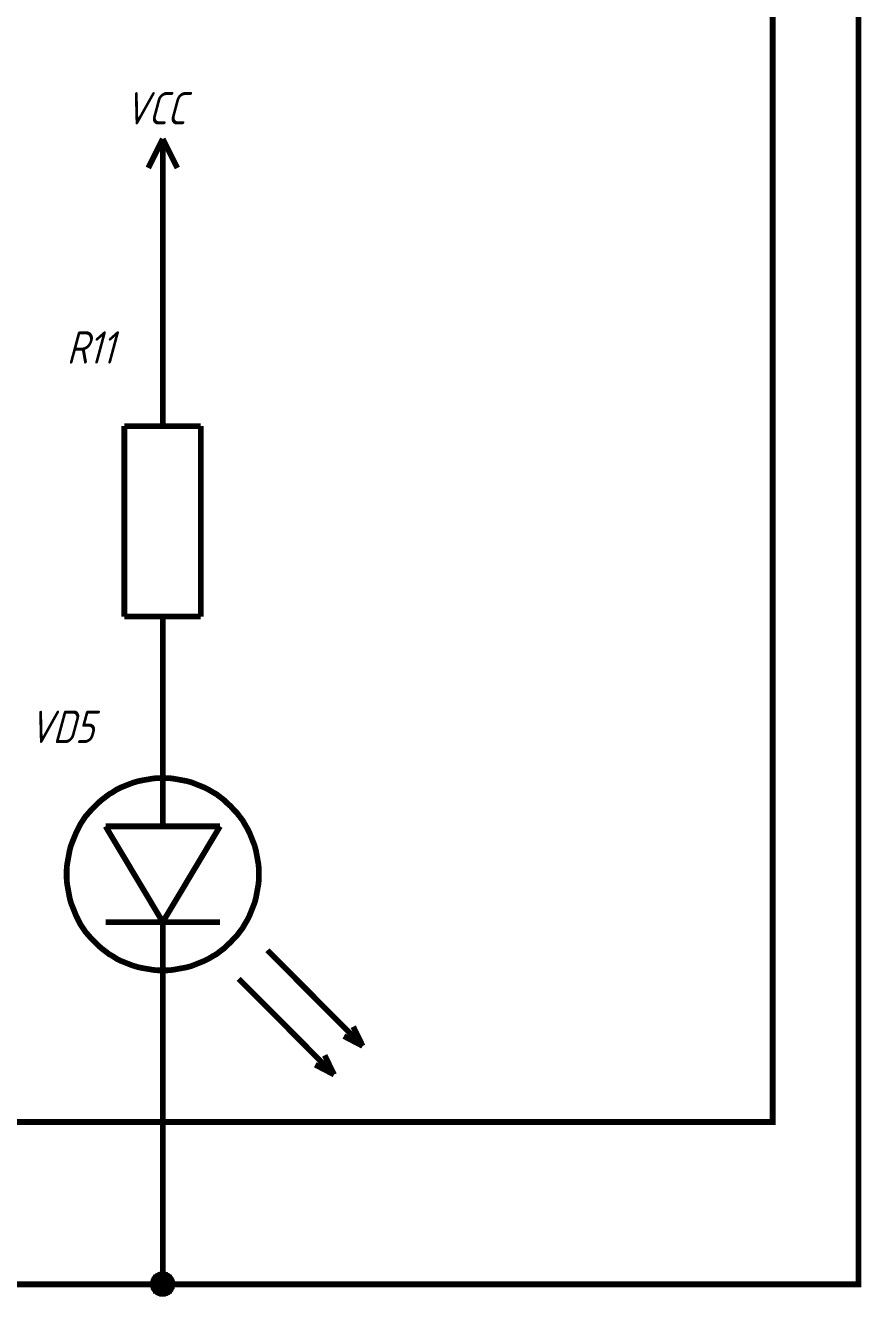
# Model space of a CAD drawing. Header units: millimetres. Extents: x 0 to 841, y 0 to 594.
# Drawn here: x 488.3 to 532.2, y 102.9 to 169.5 of the extents above; entities that cross this region are included whole.
import ezdxf

# ---------------------------------------------------------------- set-up
doc = ezdxf.new("R2010")
doc.units = ezdxf.units.MM
doc.layers.add('Sheet', color=255, linetype='Continuous')
doc.styles.get("Standard").update_dxf_attribs({"font": '', "oblique": 15})
doc.styles.get('Standard').set_extended_font_data('GOST type A')

msp = doc.modelspace()

# ---------------------------------------------------------------- linework, layer by layer
at = {"layer": 'Sheet', "color": 18, "true_color": 0x000000, "const_width": 0.3}
for points in [[(468.011, 116), (468.011, 112.013), (527.507, 112.013), (527.507, 251.487), (527.507, 338.974), (527.507, 346.478), (622.999, 346.478), (622.999, 346.478)], [(485.506, 103.502), (495.519, 103.502), (532.009, 103.502), (532.009, 249.001)], [(495.519, 163.552), (494.757, 162.029)], [(495.519, 163.552), (496.28, 162.029)], [(495.519, 160.998), (495.519, 163.552)], [(495.519, 160.998), (495.519, 153.495)], [(495.519, 148.5), (495.519, 153.495)], [(497.513, 148.5), (493.503, 148.5)], [(493.503, 148.5), (493.503, 138.51)], [(497.513, 138.51), (497.513, 148.5)], [(493.503, 138.51), (497.513, 138.51)], [(495.519, 138.51), (495.519, 133.516)], [(495.519, 131.007), (495.519, 133.516)], [(495.519, 131.007), (495.519, 129.999)], [(490.479, 125.004), (490.479, 125.273), (490.501, 125.519), (490.546, 125.766), (490.591, 126.012), (490.636, 126.259), (490.703, 126.505), (490.792, 126.729), (490.882, 126.953), (490.972, 127.177), (491.084, 127.401), (491.196, 127.625), (491.33, 127.826), (491.464, 128.028), (491.621, 128.207), (491.778, 128.386), (491.957, 128.566), (492.114, 128.722), (492.316, 128.902), (492.495, 129.036), (492.696, 129.193), (492.898, 129.305), (493.1, 129.439), (493.324, 129.551), (493.548, 129.641), (493.772, 129.73), (494.018, 129.82), (494.264, 129.887), (494.488, 129.932), (494.757, 129.977), (495.004, 130.021), (495.25, 130.044), (495.519, 130.044)], [(495.519, 130.044), (495.25, 130.044), (495.004, 130.021), (494.757, 129.977), (494.488, 129.932), (494.264, 129.887), (494.018, 129.82), (493.772, 129.73), (493.548, 129.641), (493.324, 129.551), (493.1, 129.439), (492.898, 129.305), (492.696, 129.193), (492.495, 129.036), (492.316, 128.902), (492.114, 128.722), (491.957, 128.566), (491.778, 128.386), (491.621, 128.207), (491.464, 128.028), (491.33, 127.826), (491.196, 127.625), (491.084, 127.401), (490.972, 127.177), (490.882, 126.953), (490.792, 126.729), (490.703, 126.505), (490.636, 126.259), (490.591, 126.012), (490.546, 125.766), (490.501, 125.519), (490.479, 125.273), (490.479, 125.004)], [(495.519, 130.044), (495.788, 130.044), (496.034, 130.021), (496.28, 129.977), (496.527, 129.932), (496.773, 129.887), (497.02, 129.82), (497.244, 129.73), (497.468, 129.641), (497.692, 129.551), (497.916, 129.439), (498.14, 129.305), (498.341, 129.193), (498.543, 129.036), (498.722, 128.902), (498.901, 128.722), (499.081, 128.566), (499.237, 128.386), (499.417, 128.207), (499.551, 128.028), (499.708, 127.826), (499.82, 127.625), (499.954, 127.401), (500.066, 127.177), (500.156, 126.953), (500.245, 126.729), (500.335, 126.505), (500.402, 126.259), (500.447, 126.012), (500.492, 125.766), (500.537, 125.519), (500.559, 125.273), (500.559, 125.004)], [(500.559, 125.004), (500.559, 125.273), (500.537, 125.519), (500.492, 125.766), (500.447, 126.012), (500.402, 126.259), (500.335, 126.505), (500.245, 126.729), (500.156, 126.953), (500.066, 127.177), (499.954, 127.401), (499.82, 127.625), (499.708, 127.826), (499.551, 128.028), (499.417, 128.207), (499.237, 128.386), (499.081, 128.566), (498.901, 128.722), (498.722, 128.902), (498.543, 129.036), (498.341, 129.193), (498.14, 129.305), (497.916, 129.439), (497.692, 129.551), (497.468, 129.641), (497.244, 129.73), (497.02, 129.82), (496.773, 129.887), (496.527, 129.932), (496.28, 129.977), (496.034, 130.021), (495.788, 130.044), (495.519, 130.044)], [(495.519, 129.999), (495.519, 127.513)], [(498.521, 127.513), (492.517, 127.513)], [(492.517, 127.513), (495.519, 122.496)], [(495.519, 122.496), (498.521, 127.513)], [(495.519, 119.965), (495.25, 119.965), (495.004, 119.987), (494.757, 120.032), (494.488, 120.077), (494.264, 120.121), (494.018, 120.189), (493.772, 120.278), (493.548, 120.368), (493.324, 120.457), (493.1, 120.569), (492.898, 120.704), (492.696, 120.816), (492.495, 120.973), (492.316, 121.107), (492.114, 121.286), (491.957, 121.443), (491.778, 121.622), (491.621, 121.801), (491.464, 121.981), (491.33, 122.182), (491.196, 122.384), (491.084, 122.608), (490.972, 122.832), (490.882, 123.056), (490.792, 123.28), (490.703, 123.504), (490.636, 123.75), (490.591, 123.996), (490.546, 124.243), (490.501, 124.489), (490.479, 124.736), (490.479, 125.004)], [(490.479, 125.004), (490.479, 124.736), (490.501, 124.489), (490.546, 124.243), (490.591, 123.996), (490.636, 123.75), (490.703, 123.504), (490.792, 123.28), (490.882, 123.056), (490.972, 122.832), (491.084, 122.608), (491.196, 122.384), (491.33, 122.182), (491.464, 121.981), (491.621, 121.801), (491.778, 121.622), (491.957, 121.443), (492.114, 121.286), (492.316, 121.107), (492.495, 120.973), (492.696, 120.816), (492.898, 120.704), (493.1, 120.569), (493.324, 120.457), (493.548, 120.368), (493.772, 120.278), (494.018, 120.189), (494.264, 120.121), (494.488, 120.077), (494.757, 120.032), (495.004, 119.987), (495.25, 119.965), (495.519, 119.965)], [(500.559, 125.004), (500.559, 124.736), (500.537, 124.489), (500.492, 124.243), (500.447, 123.996), (500.402, 123.75), (500.335, 123.504), (500.245, 123.28), (500.156, 123.056), (500.066, 122.832), (499.954, 122.608), (499.82, 122.384), (499.708, 122.182), (499.551, 121.981), (499.417, 121.801), (499.237, 121.622), (499.081, 121.443), (498.901, 121.286), (498.722, 121.107), (498.543, 120.973), (498.341, 120.816), (498.14, 120.704), (497.916, 120.569), (497.692, 120.457), (497.468, 120.368), (497.244, 120.278), (497.02, 120.189), (496.773, 120.121), (496.527, 120.077), (496.28, 120.032), (496.034, 119.987), (495.788, 119.965), (495.519, 119.965)], [(495.519, 119.965), (495.788, 119.965), (496.034, 119.987), (496.28, 120.032), (496.527, 120.077), (496.773, 120.121), (497.02, 120.189), (497.244, 120.278), (497.468, 120.368), (497.692, 120.457), (497.916, 120.569), (498.14, 120.704), (498.341, 120.816), (498.543, 120.973), (498.722, 121.107), (498.901, 121.286), (499.081, 121.443), (499.237, 121.622), (499.417, 121.801), (499.551, 121.981), (499.708, 122.182), (499.82, 122.384), (499.954, 122.608), (500.066, 122.832), (500.156, 123.056), (500.245, 123.28), (500.335, 123.504), (500.402, 123.75), (500.447, 123.996), (500.492, 124.243), (500.537, 124.489), (500.559, 124.736), (500.559, 125.004)], [(500.559, 125.004), (500.559, 125.004), (500.559, 125.004), (500.559, 125.004), (500.559, 125.004), (500.559, 125.004), (500.559, 125.004), (500.559, 125.004), (500.559, 125.004), (500.559, 125.004), (500.559, 125.004), (500.559, 125.004), (500.559, 125.004), (500.559, 125.004), (500.559, 125.004), (500.559, 125.004), (500.559, 125.004), (500.559, 125.004), (500.559, 125.004), (500.559, 125.004), (500.559, 125.004), (500.559, 125.004), (500.559, 125.004), (500.559, 125.004), (500.559, 125.004), (500.559, 125.004), (500.559, 125.004), (500.559, 125.004), (500.559, 125.004), (500.559, 125.004), (500.559, 125.004), (500.559, 125.004), (500.559, 125.004)], [(498.521, 122.496), (492.517, 122.496)], [(495.519, 120.01), (495.519, 122.496)], [(501.007, 121.017), (506.002, 116)], [(495.519, 118.509), (495.519, 120.01)], [(499.506, 119.517), (504.501, 114.5)], [(495.519, 118.509), (495.519, 116)], [(505.017, 116.515), (506.002, 116)], [(506.002, 116), (505.509, 117.008)], [(495.519, 103.502), (495.519, 116)], [(504.501, 114.5), (504.009, 115.507)], [(503.516, 115.015), (504.501, 114.5)], [(495.004, 103.502), (495.004, 103.524), (495.004, 103.547), (495.004, 103.592), (495.004, 103.614), (495.026, 103.636), (495.026, 103.659), (495.026, 103.681), (495.048, 103.704), (495.048, 103.726), (495.071, 103.748), (495.071, 103.771), (495.093, 103.793), (495.093, 103.816), (495.116, 103.838), (495.138, 103.86), (495.16, 103.86), (495.16, 103.883), (495.183, 103.905), (495.205, 103.928), (495.228, 103.928), (495.25, 103.95), (495.272, 103.95), (495.295, 103.972), (495.317, 103.972), (495.34, 103.995), (495.362, 103.995), (495.384, 103.995), (495.407, 104.017), (495.429, 104.017), (495.474, 104.017), (495.496, 104.017), (495.519, 104.017)], [(495.004, 103.502), (495.004, 103.524), (495.004, 103.547), (495.004, 103.592), (495.004, 103.614), (495.026, 103.636), (495.026, 103.659), (495.026, 103.681), (495.048, 103.704), (495.048, 103.726), (495.071, 103.748), (495.071, 103.771), (495.093, 103.793), (495.093, 103.816), (495.116, 103.838), (495.138, 103.86), (495.16, 103.86), (495.16, 103.883), (495.183, 103.905), (495.205, 103.928), (495.228, 103.928), (495.25, 103.95), (495.272, 103.95), (495.295, 103.972), (495.317, 103.972), (495.34, 103.995), (495.362, 103.995), (495.384, 103.995), (495.407, 104.017), (495.429, 104.017), (495.474, 104.017), (495.496, 104.017), (495.519, 104.017)], [(495.004, 103.502), (495.004, 103.524), (495.004, 103.547), (495.004, 103.592), (495.004, 103.614), (495.026, 103.636), (495.026, 103.659), (495.026, 103.681), (495.048, 103.704), (495.048, 103.726), (495.071, 103.748), (495.071, 103.771), (495.093, 103.793), (495.093, 103.816), (495.116, 103.838), (495.138, 103.86), (495.16, 103.86), (495.16, 103.883), (495.183, 103.905), (495.205, 103.928), (495.228, 103.928), (495.25, 103.95), (495.272, 103.95), (495.295, 103.972), (495.317, 103.972), (495.34, 103.995), (495.362, 103.995), (495.384, 103.995), (495.407, 104.017), (495.429, 104.017), (495.474, 104.017), (495.496, 104.017), (495.519, 104.017)], [(495.004, 103.502), (495.004, 103.524), (495.004, 103.547), (495.004, 103.592), (495.004, 103.614), (495.026, 103.636), (495.026, 103.659), (495.026, 103.681), (495.048, 103.704), (495.048, 103.726), (495.071, 103.748), (495.071, 103.771), (495.093, 103.793), (495.093, 103.816), (495.116, 103.838), (495.138, 103.86), (495.16, 103.86), (495.16, 103.883), (495.183, 103.905), (495.205, 103.928), (495.228, 103.928), (495.25, 103.95), (495.272, 103.95), (495.295, 103.972), (495.317, 103.972), (495.34, 103.995), (495.362, 103.995), (495.384, 103.995), (495.407, 104.017), (495.429, 104.017), (495.474, 104.017), (495.496, 104.017), (495.519, 104.017)], [(495.004, 103.502), (495.004, 103.524), (495.004, 103.547), (495.004, 103.592), (495.004, 103.614), (495.026, 103.636), (495.026, 103.659), (495.026, 103.681), (495.048, 103.704), (495.048, 103.726), (495.071, 103.748), (495.071, 103.771), (495.093, 103.793), (495.093, 103.816), (495.116, 103.838), (495.138, 103.86), (495.16, 103.86), (495.16, 103.883), (495.183, 103.905), (495.205, 103.928), (495.228, 103.928), (495.25, 103.95), (495.272, 103.95), (495.295, 103.972), (495.317, 103.972), (495.34, 103.995), (495.362, 103.995), (495.384, 103.995), (495.407, 104.017), (495.429, 104.017), (495.474, 104.017), (495.496, 104.017), (495.519, 104.017)], [(495.004, 103.502), (495.004, 103.524), (495.004, 103.547), (495.004, 103.592), (495.004, 103.614), (495.026, 103.636), (495.026, 103.659), (495.026, 103.681), (495.048, 103.704), (495.048, 103.726), (495.071, 103.748), (495.071, 103.771), (495.093, 103.793), (495.093, 103.816), (495.116, 103.838), (495.138, 103.86), (495.16, 103.86), (495.16, 103.883), (495.183, 103.905), (495.205, 103.928), (495.228, 103.928), (495.25, 103.95), (495.272, 103.95), (495.295, 103.972), (495.317, 103.972), (495.34, 103.995), (495.362, 103.995), (495.384, 103.995), (495.407, 104.017), (495.429, 104.017), (495.474, 104.017), (495.496, 104.017), (495.519, 104.017)], [(495.004, 103.502), (495.004, 103.524), (495.004, 103.547), (495.004, 103.592), (495.004, 103.614), (495.026, 103.636), (495.026, 103.659), (495.026, 103.681), (495.048, 103.704), (495.048, 103.726), (495.071, 103.748), (495.071, 103.771), (495.093, 103.793), (495.093, 103.816), (495.116, 103.838), (495.138, 103.86), (495.16, 103.86), (495.16, 103.883), (495.183, 103.905), (495.205, 103.928), (495.228, 103.928), (495.25, 103.95), (495.272, 103.95), (495.295, 103.972), (495.317, 103.972), (495.34, 103.995), (495.362, 103.995), (495.384, 103.995), (495.407, 104.017), (495.429, 104.017), (495.474, 104.017), (495.496, 104.017), (495.519, 104.017)], [(495.004, 103.502), (495.004, 103.524), (495.004, 103.547), (495.004, 103.592), (495.004, 103.614), (495.026, 103.636), (495.026, 103.659), (495.026, 103.681), (495.048, 103.704), (495.048, 103.726), (495.071, 103.748), (495.071, 103.771), (495.093, 103.793), (495.093, 103.816), (495.116, 103.838), (495.138, 103.86), (495.16, 103.86), (495.16, 103.883), (495.183, 103.905), (495.205, 103.928), (495.228, 103.928), (495.25, 103.95), (495.272, 103.95), (495.295, 103.972), (495.317, 103.972), (495.34, 103.995), (495.362, 103.995), (495.384, 103.995), (495.407, 104.017), (495.429, 104.017), (495.474, 104.017), (495.496, 104.017), (495.519, 104.017)], [(495.519, 104.017), (495.519, 104.017)], [(495.519, 104.017), (495.541, 104.017), (495.564, 104.017), (495.586, 104.017), (495.608, 104.017), (495.631, 103.995), (495.653, 103.995), (495.698, 103.995), (495.72, 103.972), (495.72, 103.972), (495.743, 103.95), (495.765, 103.95), (495.788, 103.928), (495.81, 103.928), (495.832, 103.905), (495.855, 103.883), (495.855, 103.86), (495.877, 103.86), (495.9, 103.838), (495.922, 103.816), (495.922, 103.793), (495.944, 103.771), (495.944, 103.748), (495.967, 103.726), (495.967, 103.704), (495.989, 103.681), (495.989, 103.659), (495.989, 103.636), (496.012, 103.614), (496.012, 103.592), (496.012, 103.547), (496.012, 103.524), (496.012, 103.502)], [(495.519, 104.017), (495.519, 104.017)], [(495.519, 104.017), (495.541, 104.017), (495.564, 104.017), (495.586, 104.017), (495.608, 104.017), (495.631, 103.995), (495.653, 103.995), (495.698, 103.995), (495.72, 103.972), (495.72, 103.972), (495.743, 103.95), (495.765, 103.95), (495.788, 103.928), (495.81, 103.928), (495.832, 103.905), (495.855, 103.883), (495.855, 103.86), (495.877, 103.86), (495.9, 103.838), (495.922, 103.816), (495.922, 103.793), (495.944, 103.771), (495.944, 103.748), (495.967, 103.726), (495.967, 103.704), (495.989, 103.681), (495.989, 103.659), (495.989, 103.636), (496.012, 103.614), (496.012, 103.592), (496.012, 103.547), (496.012, 103.524), (496.012, 103.502)], [(495.519, 104.017), (495.519, 104.017)], [(495.519, 104.017), (495.541, 104.017), (495.564, 104.017), (495.586, 104.017), (495.608, 104.017), (495.631, 103.995), (495.653, 103.995), (495.698, 103.995), (495.72, 103.972), (495.72, 103.972), (495.743, 103.95), (495.765, 103.95), (495.788, 103.928), (495.81, 103.928), (495.832, 103.905), (495.855, 103.883), (495.855, 103.86), (495.877, 103.86), (495.9, 103.838), (495.922, 103.816), (495.922, 103.793), (495.944, 103.771), (495.944, 103.748), (495.967, 103.726), (495.967, 103.704), (495.989, 103.681), (495.989, 103.659), (495.989, 103.636), (496.012, 103.614), (496.012, 103.592), (496.012, 103.547), (496.012, 103.524), (496.012, 103.502)], [(495.519, 104.017), (495.519, 104.017)], [(495.519, 104.017), (495.541, 104.017), (495.564, 104.017), (495.586, 104.017), (495.608, 104.017), (495.631, 103.995), (495.653, 103.995), (495.698, 103.995), (495.72, 103.972), (495.72, 103.972), (495.743, 103.95), (495.765, 103.95), (495.788, 103.928), (495.81, 103.928), (495.832, 103.905), (495.855, 103.883), (495.855, 103.86), (495.877, 103.86), (495.9, 103.838), (495.922, 103.816), (495.922, 103.793), (495.944, 103.771), (495.944, 103.748), (495.967, 103.726), (495.967, 103.704), (495.989, 103.681), (495.989, 103.659), (495.989, 103.636), (496.012, 103.614), (496.012, 103.592), (496.012, 103.547), (496.012, 103.524), (496.012, 103.502)], [(495.519, 104.017), (495.519, 104.017)], [(495.519, 104.017), (495.541, 104.017), (495.564, 104.017), (495.586, 104.017), (495.608, 104.017), (495.631, 103.995), (495.653, 103.995), (495.698, 103.995), (495.72, 103.972), (495.72, 103.972), (495.743, 103.95), (495.765, 103.95), (495.788, 103.928), (495.81, 103.928), (495.832, 103.905), (495.855, 103.883), (495.855, 103.86), (495.877, 103.86), (495.9, 103.838), (495.922, 103.816), (495.922, 103.793), (495.944, 103.771), (495.944, 103.748), (495.967, 103.726), (495.967, 103.704), (495.989, 103.681), (495.989, 103.659), (495.989, 103.636), (496.012, 103.614), (496.012, 103.592), (496.012, 103.547), (496.012, 103.524), (496.012, 103.502)], [(495.519, 104.017), (495.519, 104.017)], [(495.519, 104.017), (495.541, 104.017), (495.564, 104.017), (495.586, 104.017), (495.608, 104.017), (495.631, 103.995), (495.653, 103.995), (495.698, 103.995), (495.72, 103.972), (495.72, 103.972), (495.743, 103.95), (495.765, 103.95), (495.788, 103.928), (495.81, 103.928), (495.832, 103.905), (495.855, 103.883), (495.855, 103.86), (495.877, 103.86), (495.9, 103.838), (495.922, 103.816), (495.922, 103.793), (495.944, 103.771), (495.944, 103.748), (495.967, 103.726), (495.967, 103.704), (495.989, 103.681), (495.989, 103.659), (495.989, 103.636), (496.012, 103.614), (496.012, 103.592), (496.012, 103.547), (496.012, 103.524), (496.012, 103.502)], [(495.519, 104.017), (495.519, 104.017)], [(495.519, 104.017), (495.541, 104.017), (495.564, 104.017), (495.586, 104.017), (495.608, 104.017), (495.631, 103.995), (495.653, 103.995), (495.698, 103.995), (495.72, 103.972), (495.72, 103.972), (495.743, 103.95), (495.765, 103.95), (495.788, 103.928), (495.81, 103.928), (495.832, 103.905), (495.855, 103.883), (495.855, 103.86), (495.877, 103.86), (495.9, 103.838), (495.922, 103.816), (495.922, 103.793), (495.944, 103.771), (495.944, 103.748), (495.967, 103.726), (495.967, 103.704), (495.989, 103.681), (495.989, 103.659), (495.989, 103.636), (496.012, 103.614), (496.012, 103.592), (496.012, 103.547), (496.012, 103.524), (496.012, 103.502)], [(495.519, 104.017), (495.519, 104.017)], [(495.519, 104.017), (495.541, 104.017), (495.564, 104.017), (495.586, 104.017), (495.608, 104.017), (495.631, 103.995), (495.653, 103.995), (495.698, 103.995), (495.72, 103.972), (495.72, 103.972), (495.743, 103.95), (495.765, 103.95), (495.788, 103.928), (495.81, 103.928), (495.832, 103.905), (495.855, 103.883), (495.855, 103.86), (495.877, 103.86), (495.9, 103.838), (495.922, 103.816), (495.922, 103.793), (495.944, 103.771), (495.944, 103.748), (495.967, 103.726), (495.967, 103.704), (495.989, 103.681), (495.989, 103.659), (495.989, 103.636), (496.012, 103.614), (496.012, 103.592), (496.012, 103.547), (496.012, 103.524), (496.012, 103.502)], [(495.519, 103.009), (495.496, 103.009), (495.474, 103.009), (495.429, 103.009), (495.407, 103.009), (495.384, 103.032), (495.362, 103.032), (495.34, 103.032), (495.317, 103.054), (495.295, 103.054), (495.272, 103.076), (495.25, 103.076), (495.228, 103.099), (495.205, 103.099), (495.183, 103.121), (495.16, 103.144), (495.16, 103.166), (495.138, 103.166), (495.116, 103.188), (495.093, 103.211), (495.093, 103.233), (495.071, 103.256), (495.071, 103.278), (495.048, 103.3), (495.048, 103.3), (495.026, 103.323), (495.026, 103.368), (495.026, 103.39), (495.004, 103.412), (495.004, 103.435), (495.004, 103.457), (495.004, 103.48), (495.004, 103.502)], [(495.004, 103.502), (495.004, 103.502)], [(495.519, 103.009), (495.496, 103.009), (495.474, 103.009), (495.429, 103.009), (495.407, 103.009), (495.384, 103.032), (495.362, 103.032), (495.34, 103.032), (495.317, 103.054), (495.295, 103.054), (495.272, 103.076), (495.25, 103.076), (495.228, 103.099), (495.205, 103.099), (495.183, 103.121), (495.16, 103.144), (495.16, 103.166), (495.138, 103.166), (495.116, 103.188), (495.093, 103.211), (495.093, 103.233), (495.071, 103.256), (495.071, 103.278), (495.048, 103.3), (495.048, 103.3), (495.026, 103.323), (495.026, 103.368), (495.026, 103.39), (495.004, 103.412), (495.004, 103.435), (495.004, 103.457), (495.004, 103.48), (495.004, 103.502)], [(495.004, 103.502), (495.004, 103.502)], [(495.519, 103.009), (495.496, 103.009), (495.474, 103.009), (495.429, 103.009), (495.407, 103.009), (495.384, 103.032), (495.362, 103.032), (495.34, 103.032), (495.317, 103.054), (495.295, 103.054), (495.272, 103.076), (495.25, 103.076), (495.228, 103.099), (495.205, 103.099), (495.183, 103.121), (495.16, 103.144), (495.16, 103.166), (495.138, 103.166), (495.116, 103.188), (495.093, 103.211), (495.093, 103.233), (495.071, 103.256), (495.071, 103.278), (495.048, 103.3), (495.048, 103.3), (495.026, 103.323), (495.026, 103.368), (495.026, 103.39), (495.004, 103.412), (495.004, 103.435), (495.004, 103.457), (495.004, 103.48), (495.004, 103.502)], [(495.004, 103.502), (495.004, 103.502)], [(495.519, 103.009), (495.496, 103.009), (495.474, 103.009), (495.429, 103.009), (495.407, 103.009), (495.384, 103.032), (495.362, 103.032), (495.34, 103.032), (495.317, 103.054), (495.295, 103.054), (495.272, 103.076), (495.25, 103.076), (495.228, 103.099), (495.205, 103.099), (495.183, 103.121), (495.16, 103.144), (495.16, 103.166), (495.138, 103.166), (495.116, 103.188), (495.093, 103.211), (495.093, 103.233), (495.071, 103.256), (495.071, 103.278), (495.048, 103.3), (495.048, 103.3), (495.026, 103.323), (495.026, 103.368), (495.026, 103.39), (495.004, 103.412), (495.004, 103.435), (495.004, 103.457), (495.004, 103.48), (495.004, 103.502)], [(495.004, 103.502), (495.004, 103.502)], [(495.519, 103.009), (495.496, 103.009), (495.474, 103.009), (495.429, 103.009), (495.407, 103.009), (495.384, 103.032), (495.362, 103.032), (495.34, 103.032), (495.317, 103.054), (495.295, 103.054), (495.272, 103.076), (495.25, 103.076), (495.228, 103.099), (495.205, 103.099), (495.183, 103.121), (495.16, 103.144), (495.16, 103.166), (495.138, 103.166), (495.116, 103.188), (495.093, 103.211), (495.093, 103.233), (495.071, 103.256), (495.071, 103.278), (495.048, 103.3), (495.048, 103.3), (495.026, 103.323), (495.026, 103.368), (495.026, 103.39), (495.004, 103.412), (495.004, 103.435), (495.004, 103.457), (495.004, 103.48), (495.004, 103.502)], [(495.004, 103.502), (495.004, 103.502)], [(495.519, 103.009), (495.496, 103.009), (495.474, 103.009), (495.429, 103.009), (495.407, 103.009), (495.384, 103.032), (495.362, 103.032), (495.34, 103.032), (495.317, 103.054), (495.295, 103.054), (495.272, 103.076), (495.25, 103.076), (495.228, 103.099), (495.205, 103.099), (495.183, 103.121), (495.16, 103.144), (495.16, 103.166), (495.138, 103.166), (495.116, 103.188), (495.093, 103.211), (495.093, 103.233), (495.071, 103.256), (495.071, 103.278), (495.048, 103.3), (495.048, 103.3), (495.026, 103.323), (495.026, 103.368), (495.026, 103.39), (495.004, 103.412), (495.004, 103.435), (495.004, 103.457), (495.004, 103.48), (495.004, 103.502)], [(495.004, 103.502), (495.004, 103.502)], [(495.519, 103.009), (495.496, 103.009), (495.474, 103.009), (495.429, 103.009), (495.407, 103.009), (495.384, 103.032), (495.362, 103.032), (495.34, 103.032), (495.317, 103.054), (495.295, 103.054), (495.272, 103.076), (495.25, 103.076), (495.228, 103.099), (495.205, 103.099), (495.183, 103.121), (495.16, 103.144), (495.16, 103.166), (495.138, 103.166), (495.116, 103.188), (495.093, 103.211), (495.093, 103.233), (495.071, 103.256), (495.071, 103.278), (495.048, 103.3), (495.048, 103.3), (495.026, 103.323), (495.026, 103.368), (495.026, 103.39), (495.004, 103.412), (495.004, 103.435), (495.004, 103.457), (495.004, 103.48), (495.004, 103.502)], [(495.004, 103.502), (495.004, 103.502)], [(495.519, 103.009), (495.496, 103.009), (495.474, 103.009), (495.429, 103.009), (495.407, 103.009), (495.384, 103.032), (495.362, 103.032), (495.34, 103.032), (495.317, 103.054), (495.295, 103.054), (495.272, 103.076), (495.25, 103.076), (495.228, 103.099), (495.205, 103.099), (495.183, 103.121), (495.16, 103.144), (495.16, 103.166), (495.138, 103.166), (495.116, 103.188), (495.093, 103.211), (495.093, 103.233), (495.071, 103.256), (495.071, 103.278), (495.048, 103.3), (495.048, 103.3), (495.026, 103.323), (495.026, 103.368), (495.026, 103.39), (495.004, 103.412), (495.004, 103.435), (495.004, 103.457), (495.004, 103.48), (495.004, 103.502)], [(495.004, 103.502), (495.004, 103.502)], [(496.012, 103.502), (496.012, 103.48), (496.012, 103.457), (496.012, 103.435), (496.012, 103.412), (495.989, 103.39), (495.989, 103.368), (495.989, 103.323), (495.967, 103.3), (495.967, 103.3), (495.944, 103.278), (495.944, 103.256), (495.922, 103.233), (495.922, 103.211), (495.9, 103.188), (495.877, 103.166), (495.855, 103.166), (495.855, 103.144), (495.832, 103.121), (495.81, 103.099), (495.788, 103.099), (495.765, 103.076), (495.743, 103.076), (495.72, 103.054), (495.72, 103.054), (495.698, 103.032), (495.653, 103.032), (495.631, 103.032), (495.608, 103.009), (495.586, 103.009), (495.564, 103.009), (495.541, 103.009), (495.519, 103.009)], [(496.012, 103.502), (496.012, 103.48), (496.012, 103.457), (496.012, 103.435), (496.012, 103.412), (495.989, 103.39), (495.989, 103.368), (495.989, 103.323), (495.967, 103.3), (495.967, 103.3), (495.944, 103.278), (495.944, 103.256), (495.922, 103.233), (495.922, 103.211), (495.9, 103.188), (495.877, 103.166), (495.855, 103.166), (495.855, 103.144), (495.832, 103.121), (495.81, 103.099), (495.788, 103.099), (495.765, 103.076), (495.743, 103.076), (495.72, 103.054), (495.72, 103.054), (495.698, 103.032), (495.653, 103.032), (495.631, 103.032), (495.608, 103.009), (495.586, 103.009), (495.564, 103.009), (495.541, 103.009), (495.519, 103.009)], [(496.012, 103.502), (496.012, 103.48), (496.012, 103.457), (496.012, 103.435), (496.012, 103.412), (495.989, 103.39), (495.989, 103.368), (495.989, 103.323), (495.967, 103.3), (495.967, 103.3), (495.944, 103.278), (495.944, 103.256), (495.922, 103.233), (495.922, 103.211), (495.9, 103.188), (495.877, 103.166), (495.855, 103.166), (495.855, 103.144), (495.832, 103.121), (495.81, 103.099), (495.788, 103.099), (495.765, 103.076), (495.743, 103.076), (495.72, 103.054), (495.72, 103.054), (495.698, 103.032), (495.653, 103.032), (495.631, 103.032), (495.608, 103.009), (495.586, 103.009), (495.564, 103.009), (495.541, 103.009), (495.519, 103.009)], [(496.012, 103.502), (496.012, 103.48), (496.012, 103.457), (496.012, 103.435), (496.012, 103.412), (495.989, 103.39), (495.989, 103.368), (495.989, 103.323), (495.967, 103.3), (495.967, 103.3), (495.944, 103.278), (495.944, 103.256), (495.922, 103.233), (495.922, 103.211), (495.9, 103.188), (495.877, 103.166), (495.855, 103.166), (495.855, 103.144), (495.832, 103.121), (495.81, 103.099), (495.788, 103.099), (495.765, 103.076), (495.743, 103.076), (495.72, 103.054), (495.72, 103.054), (495.698, 103.032), (495.653, 103.032), (495.631, 103.032), (495.608, 103.009), (495.586, 103.009), (495.564, 103.009), (495.541, 103.009), (495.519, 103.009)], [(496.012, 103.502), (496.012, 103.48), (496.012, 103.457), (496.012, 103.435), (496.012, 103.412), (495.989, 103.39), (495.989, 103.368), (495.989, 103.323), (495.967, 103.3), (495.967, 103.3), (495.944, 103.278), (495.944, 103.256), (495.922, 103.233), (495.922, 103.211), (495.9, 103.188), (495.877, 103.166), (495.855, 103.166), (495.855, 103.144), (495.832, 103.121), (495.81, 103.099), (495.788, 103.099), (495.765, 103.076), (495.743, 103.076), (495.72, 103.054), (495.72, 103.054), (495.698, 103.032), (495.653, 103.032), (495.631, 103.032), (495.608, 103.009), (495.586, 103.009), (495.564, 103.009), (495.541, 103.009), (495.519, 103.009)], [(496.012, 103.502), (496.012, 103.48), (496.012, 103.457), (496.012, 103.435), (496.012, 103.412), (495.989, 103.39), (495.989, 103.368), (495.989, 103.323), (495.967, 103.3), (495.967, 103.3), (495.944, 103.278), (495.944, 103.256), (495.922, 103.233), (495.922, 103.211), (495.9, 103.188), (495.877, 103.166), (495.855, 103.166), (495.855, 103.144), (495.832, 103.121), (495.81, 103.099), (495.788, 103.099), (495.765, 103.076), (495.743, 103.076), (495.72, 103.054), (495.72, 103.054), (495.698, 103.032), (495.653, 103.032), (495.631, 103.032), (495.608, 103.009), (495.586, 103.009), (495.564, 103.009), (495.541, 103.009), (495.519, 103.009)], [(496.012, 103.502), (496.012, 103.48), (496.012, 103.457), (496.012, 103.435), (496.012, 103.412), (495.989, 103.39), (495.989, 103.368), (495.989, 103.323), (495.967, 103.3), (495.967, 103.3), (495.944, 103.278), (495.944, 103.256), (495.922, 103.233), (495.922, 103.211), (495.9, 103.188), (495.877, 103.166), (495.855, 103.166), (495.855, 103.144), (495.832, 103.121), (495.81, 103.099), (495.788, 103.099), (495.765, 103.076), (495.743, 103.076), (495.72, 103.054), (495.72, 103.054), (495.698, 103.032), (495.653, 103.032), (495.631, 103.032), (495.608, 103.009), (495.586, 103.009), (495.564, 103.009), (495.541, 103.009), (495.519, 103.009)], [(496.012, 103.502), (496.012, 103.48), (496.012, 103.457), (496.012, 103.435), (496.012, 103.412), (495.989, 103.39), (495.989, 103.368), (495.989, 103.323), (495.967, 103.3), (495.967, 103.3), (495.944, 103.278), (495.944, 103.256), (495.922, 103.233), (495.922, 103.211), (495.9, 103.188), (495.877, 103.166), (495.855, 103.166), (495.855, 103.144), (495.832, 103.121), (495.81, 103.099), (495.788, 103.099), (495.765, 103.076), (495.743, 103.076), (495.72, 103.054), (495.72, 103.054), (495.698, 103.032), (495.653, 103.032), (495.631, 103.032), (495.608, 103.009), (495.586, 103.009), (495.564, 103.009), (495.541, 103.009), (495.519, 103.009)], [(496.012, 103.502), (496.012, 103.502), (496.012, 103.502), (496.012, 103.502), (496.012, 103.502), (496.012, 103.502), (496.012, 103.502), (496.012, 103.502), (496.012, 103.502), (496.012, 103.502), (496.012, 103.502), (496.012, 103.502), (496.012, 103.502), (496.012, 103.502), (496.012, 103.502), (496.012, 103.502), (496.012, 103.502), (496.012, 103.502), (496.012, 103.502), (496.012, 103.502), (496.012, 103.502), (496.012, 103.502), (496.012, 103.502), (496.012, 103.502), (496.012, 103.502), (496.012, 103.502), (496.012, 103.502), (496.012, 103.502), (496.012, 103.502), (496.012, 103.502), (496.012, 103.502), (496.012, 103.502), (496.012, 103.502)], [(496.012, 103.502), (496.012, 103.502)], [(496.012, 103.502), (496.012, 103.502), (496.012, 103.502), (496.012, 103.502), (496.012, 103.502), (496.012, 103.502), (496.012, 103.502), (496.012, 103.502), (496.012, 103.502), (496.012, 103.502), (496.012, 103.502), (496.012, 103.502), (496.012, 103.502), (496.012, 103.502), (496.012, 103.502), (496.012, 103.502), (496.012, 103.502), (496.012, 103.502), (496.012, 103.502), (496.012, 103.502), (496.012, 103.502), (496.012, 103.502), (496.012, 103.502), (496.012, 103.502), (496.012, 103.502), (496.012, 103.502), (496.012, 103.502), (496.012, 103.502), (496.012, 103.502), (496.012, 103.502), (496.012, 103.502), (496.012, 103.502), (496.012, 103.502)], [(496.012, 103.502), (496.012, 103.502)], [(496.012, 103.502), (496.012, 103.502), (496.012, 103.502), (496.012, 103.502), (496.012, 103.502), (496.012, 103.502), (496.012, 103.502), (496.012, 103.502), (496.012, 103.502), (496.012, 103.502), (496.012, 103.502), (496.012, 103.502), (496.012, 103.502), (496.012, 103.502), (496.012, 103.502), (496.012, 103.502), (496.012, 103.502), (496.012, 103.502), (496.012, 103.502), (496.012, 103.502), (496.012, 103.502), (496.012, 103.502), (496.012, 103.502), (496.012, 103.502), (496.012, 103.502), (496.012, 103.502), (496.012, 103.502), (496.012, 103.502), (496.012, 103.502), (496.012, 103.502), (496.012, 103.502), (496.012, 103.502), (496.012, 103.502)], [(496.012, 103.502), (496.012, 103.502)], [(496.012, 103.502), (496.012, 103.502), (496.012, 103.502), (496.012, 103.502), (496.012, 103.502), (496.012, 103.502), (496.012, 103.502), (496.012, 103.502), (496.012, 103.502), (496.012, 103.502), (496.012, 103.502), (496.012, 103.502), (496.012, 103.502), (496.012, 103.502), (496.012, 103.502), (496.012, 103.502), (496.012, 103.502), (496.012, 103.502), (496.012, 103.502), (496.012, 103.502), (496.012, 103.502), (496.012, 103.502), (496.012, 103.502), (496.012, 103.502), (496.012, 103.502), (496.012, 103.502), (496.012, 103.502), (496.012, 103.502), (496.012, 103.502), (496.012, 103.502), (496.012, 103.502), (496.012, 103.502), (496.012, 103.502)], [(496.012, 103.502), (496.012, 103.502)], [(496.012, 103.502), (496.012, 103.502), (496.012, 103.502), (496.012, 103.502), (496.012, 103.502), (496.012, 103.502), (496.012, 103.502), (496.012, 103.502), (496.012, 103.502), (496.012, 103.502), (496.012, 103.502), (496.012, 103.502), (496.012, 103.502), (496.012, 103.502), (496.012, 103.502), (496.012, 103.502), (496.012, 103.502), (496.012, 103.502), (496.012, 103.502), (496.012, 103.502), (496.012, 103.502), (496.012, 103.502), (496.012, 103.502), (496.012, 103.502), (496.012, 103.502), (496.012, 103.502), (496.012, 103.502), (496.012, 103.502), (496.012, 103.502), (496.012, 103.502), (496.012, 103.502), (496.012, 103.502), (496.012, 103.502)], [(496.012, 103.502), (496.012, 103.502)], [(496.012, 103.502), (496.012, 103.502), (496.012, 103.502), (496.012, 103.502), (496.012, 103.502), (496.012, 103.502), (496.012, 103.502), (496.012, 103.502), (496.012, 103.502), (496.012, 103.502), (496.012, 103.502), (496.012, 103.502), (496.012, 103.502), (496.012, 103.502), (496.012, 103.502), (496.012, 103.502), (496.012, 103.502), (496.012, 103.502), (496.012, 103.502), (496.012, 103.502), (496.012, 103.502), (496.012, 103.502), (496.012, 103.502), (496.012, 103.502), (496.012, 103.502), (496.012, 103.502), (496.012, 103.502), (496.012, 103.502), (496.012, 103.502), (496.012, 103.502), (496.012, 103.502), (496.012, 103.502), (496.012, 103.502)], [(496.012, 103.502), (496.012, 103.502)], [(496.012, 103.502), (496.012, 103.502), (496.012, 103.502), (496.012, 103.502), (496.012, 103.502), (496.012, 103.502), (496.012, 103.502), (496.012, 103.502), (496.012, 103.502), (496.012, 103.502), (496.012, 103.502), (496.012, 103.502), (496.012, 103.502), (496.012, 103.502), (496.012, 103.502), (496.012, 103.502), (496.012, 103.502), (496.012, 103.502), (496.012, 103.502), (496.012, 103.502), (496.012, 103.502), (496.012, 103.502), (496.012, 103.502), (496.012, 103.502), (496.012, 103.502), (496.012, 103.502), (496.012, 103.502), (496.012, 103.502), (496.012, 103.502), (496.012, 103.502), (496.012, 103.502), (496.012, 103.502), (496.012, 103.502)], [(496.012, 103.502), (496.012, 103.502)], [(496.012, 103.502), (496.012, 103.502), (496.012, 103.502), (496.012, 103.502), (496.012, 103.502), (496.012, 103.502), (496.012, 103.502), (496.012, 103.502), (496.012, 103.502), (496.012, 103.502), (496.012, 103.502), (496.012, 103.502), (496.012, 103.502), (496.012, 103.502), (496.012, 103.502), (496.012, 103.502), (496.012, 103.502), (496.012, 103.502), (496.012, 103.502), (496.012, 103.502), (496.012, 103.502), (496.012, 103.502), (496.012, 103.502), (496.012, 103.502), (496.012, 103.502), (496.012, 103.502), (496.012, 103.502), (496.012, 103.502), (496.012, 103.502), (496.012, 103.502), (496.012, 103.502), (496.012, 103.502), (496.012, 103.502)], [(496.012, 103.502), (496.012, 103.502)]]:
    msp.add_lwpolyline(points, dxfattribs=at)
at = {"layer": 'Sheet', "color": 18, "true_color": 0x000000, "const_width": 0.508}
msp.add_lwpolyline([(495.246, 103.5, 1), (495.754, 103.5, 1)], format="xyb", close=True, dxfattribs=at)

# ---------------------------------------------------------------- texts
at = {"layer": 'Sheet', "color": 18, "true_color": 0x000000, "oblique": 15}
for s, p in [('VCC', (493.525, 164.313)), ('R11', (490.479, 151.77)), ('VD5', (488.508, 131.881))]:
    msp.add_text(s, height=1.7, dxfattribs=at).set_placement(p)

doc.saveas('drawing.dxf')
